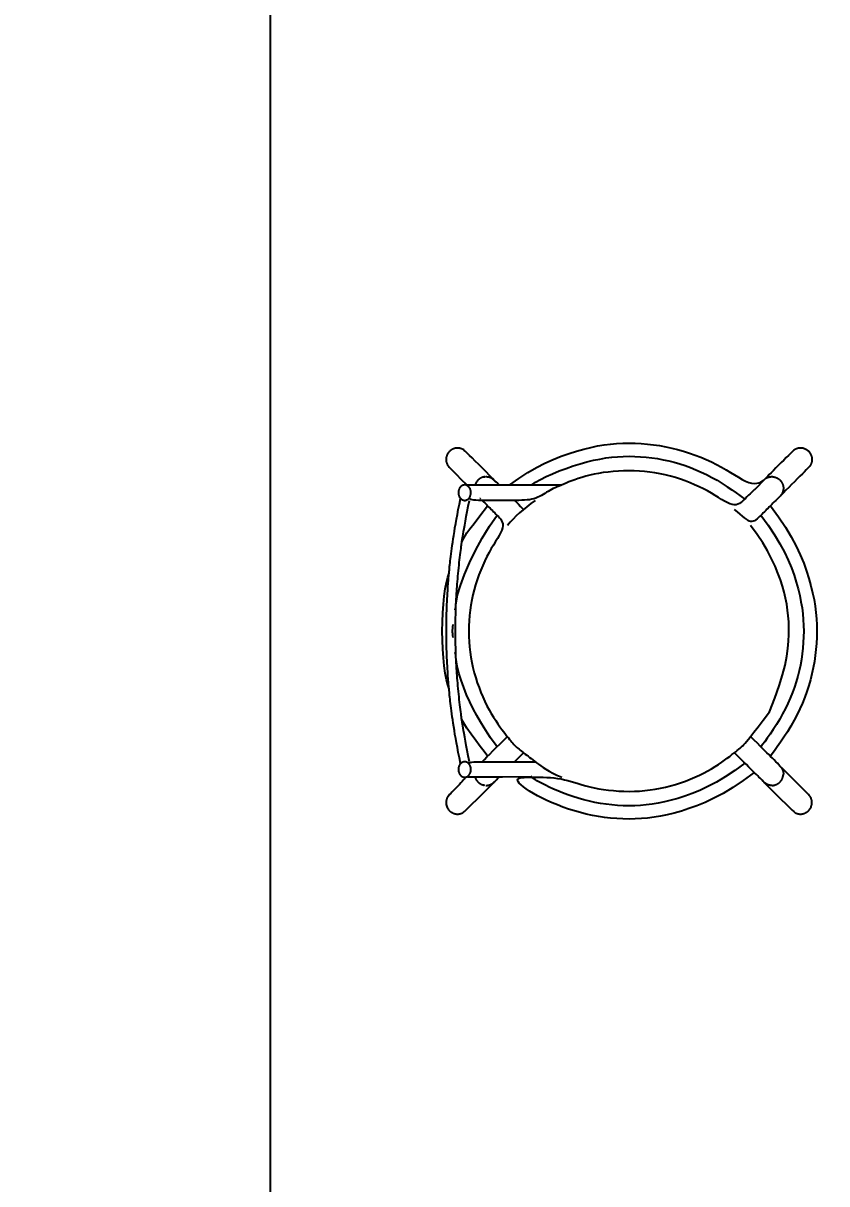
# Model space of a CAD drawing. Header units: metres. Extents: x 244.4 to 340.3, y -4.1 to 64.3.
# Drawn here: x 311.153 to 312.112, y 47.783 to 49.167 of the extents above; entities that cross this region are included whole.
import ezdxf

# ---------------------------------------------------------------- set-up
doc = ezdxf.new("R2010")
doc.units = ezdxf.units.M
doc.layers.get('Defpoints').update_dxf_attribs({"lineweight": 0})
doc.layers.add('Edges', color=7, linetype='Continuous')
doc.styles.add('TEXTS', font='swissl.ttf')
doc.dimstyles.new('Copy of DIMTEXT', dxfattribs={"dimscale": 0.3, "dimtxt": 0.22, "dimasz": 0.18, "dimexe": 0.05, "dimexo": 0.05, "dimgap": 0.05, "dimtad": 0, "dimzin": 1, "dimdsep": 46, "dimtxsty": 'TEXTS', "dimblk": 'ARCHTICK', "dimcen": 0.1, "dimclrd": 256, "dimclre": 6, "dimclrt": 7, "dimadec": 0, "dimazin": 0, "dimtfac": 0.15, "dimtix": 1, "dimtofl": 0, "dimtmove": 1, "dimatfit": 3, "dimldrblk": 'OPEN', "dimfxl": 0, "dimtolj": 1, "dimtzin": 0, "dimarcsym": 0})

# ---------------------------------------------------------------- blocks, each defined once
blk = doc.blocks.new('turjd+')
at = {"layer": 'Edges'}
for p, q in [((542.754, 129.585), (542.768, 128.399)), ((542.768, 128.399), (542.769, 128.305)), ((542.769, 128.305), (542.769, 128.204)), ((542.769, 128.204), (542.769, 128.098)), ((542.769, 128.098), (542.769, 127.989)), ((542.769, 127.989), (542.769, 127.879)), ((542.769, 127.879), (542.769, 127.769)), ((542.769, 127.769), (542.769, 127.662)), ((542.769, 127.662), (542.769, 127.559)), ((542.769, 127.559), (542.769, 127.463)), ((542.769, 127.463), (542.769, 127.375)), ((542.769, 127.375), (542.769, 127.296)), ((542.134, 126.858), (542.133, 126.847)), ((542.133, 126.847), (542.133, 126.835)), ((542.133, 126.835), (542.134, 126.823)), ((542.135, 126.869), (542.134, 126.858)), ((542.136, 126.878), (542.135, 126.869)), ((542.138, 126.888), (542.136, 126.878)), ((542.14, 126.897), (542.138, 126.888)), ((542.143, 126.905), (542.14, 126.897)), ((542.146, 126.914), (542.143, 126.905)), ((542.149, 126.922), (542.146, 126.914)), ((542.153, 126.93), (542.149, 126.922)), ((542.156, 126.938), (542.153, 126.93)), ((542.161, 126.946), (542.156, 126.938)), ((542.165, 126.953), (542.161, 126.946)), ((542.17, 126.961), (542.165, 126.953)), ((542.175, 126.968), (542.17, 126.961)), ((542.18, 126.976), (542.175, 126.968)), ((542.186, 126.983), (542.18, 126.976)), ((542.192, 126.99), (542.186, 126.983)), ((542.198, 126.997), (542.192, 126.99)), ((542.204, 127.003), (542.198, 126.997)), ((542.211, 127.01), (542.204, 127.003)), ((542.218, 127.016), (542.211, 127.01)), ((542.225, 127.022), (542.218, 127.016)), ((542.233, 127.028), (542.225, 127.022)), ((542.241, 127.034), (542.233, 127.028)), ((542.248, 127.039), (542.241, 127.034)), ((542.257, 127.044), (542.248, 127.039)), ((542.265, 127.05), (542.257, 127.044)), ((542.273, 127.054), (542.265, 127.05)), ((542.282, 127.059), (542.273, 127.054)), ((542.291, 127.063), (542.282, 127.059)), ((542.3, 127.067), (542.291, 127.063)), ((542.309, 127.071), (542.3, 127.067)), ((542.319, 127.075), (542.309, 127.071)), ((542.328, 127.078), (542.319, 127.075)), ((542.338, 127.081), (542.328, 127.078)), ((542.348, 127.084), (542.338, 127.081)), ((542.358, 127.087), (542.348, 127.084)), ((542.368, 127.089), (542.358, 127.087)), ((542.378, 127.091), (542.368, 127.089)), ((542.388, 127.093), (542.378, 127.091)), ((542.398, 127.094), (542.388, 127.093)), ((542.408, 127.096), (542.398, 127.094)), ((542.419, 127.097), (542.408, 127.096)), ((542.429, 127.097), (542.419, 127.097)), ((542.44, 127.098), (542.429, 127.097)), ((542.45, 127.098), (542.44, 127.098)), ((542.46, 127.098), (542.45, 127.098)), ((542.471, 127.097), (542.46, 127.098)), ((542.481, 127.097), (542.471, 127.097)), ((542.491, 127.096), (542.481, 127.097)), ((542.502, 127.094), (542.491, 127.096)), ((542.512, 127.093), (542.502, 127.094)), ((542.522, 127.091), (542.512, 127.093)), ((542.532, 127.089), (542.522, 127.091)), ((542.542, 127.087), (542.532, 127.089)), ((542.552, 127.084), (542.542, 127.087)), ((542.562, 127.081), (542.552, 127.084)), ((542.571, 127.078), (542.562, 127.081)), ((542.581, 127.075), (542.571, 127.078)), ((542.59, 127.071), (542.581, 127.075)), ((542.599, 127.067), (542.59, 127.071)), ((542.609, 127.063), (542.599, 127.067)), ((542.617, 127.058), (542.609, 127.063)), ((542.626, 127.054), (542.617, 127.058)), ((542.635, 127.049), (542.626, 127.054)), ((542.643, 127.044), (542.635, 127.049)), ((542.651, 127.039), (542.643, 127.044)), ((542.659, 127.033), (542.651, 127.039)), ((542.667, 127.027), (542.659, 127.033)), ((542.674, 127.022), (542.667, 127.027)), ((542.681, 127.015), (542.674, 127.022)), ((542.688, 127.009), (542.681, 127.015)), ((542.695, 127.003), (542.688, 127.009)), ((542.701, 126.996), (542.695, 127.003)), ((542.708, 126.99), (542.701, 126.996)), ((542.713, 126.983), (542.708, 126.99)), ((542.719, 126.977), (542.713, 126.983)), ((542.723, 126.971), (542.719, 126.977)), ((542.728, 126.966), (542.723, 126.971)), ((542.732, 126.961), (542.728, 126.966)), ((542.735, 126.957), (542.732, 126.961)), ((542.737, 126.954), (542.735, 126.957)), ((542.739, 126.951), (542.737, 126.954)), ((542.74, 126.949), (542.739, 126.951)), ((542.742, 126.948), (542.74, 126.949)), ((542.743, 126.946), (542.742, 126.948)), ((542.744, 126.945), (542.743, 126.946)), ((542.745, 126.944), (542.744, 126.945)), ((542.746, 126.942), (542.745, 126.944)), ((542.748, 126.941), (542.746, 126.942)), ((542.75, 126.939), (542.748, 126.941)), ((542.753, 126.939), (542.75, 126.939)), ((542.755, 126.941), (542.753, 126.939)), ((542.758, 126.945), (542.755, 126.941)), ((542.76, 126.954), (542.758, 126.945)), ((542.762, 126.966), (542.76, 126.954)), ((542.764, 126.983), (542.762, 126.966)), ((542.766, 127.006), (542.764, 126.983)), ((542.767, 127.036), (542.766, 127.006)), ((542.768, 127.072), (542.767, 127.036)), ((542.769, 127.167), (542.768, 127.115)), ((542.768, 127.115), (542.768, 127.072)), ((542.769, 127.296), (542.769, 127.227)), ((542.769, 127.227), (542.769, 127.167)), ((542.134, 126.823), (542.135, 126.808)), ((542.135, 126.808), (542.138, 126.792)), ((542.138, 126.792), (542.143, 126.774)), ((542.143, 126.774), (542.149, 126.753)), ((542.149, 126.753), (542.157, 126.73))]:
    blk.add_line(p, q, dxfattribs=at)
for points in [[(531.575, 139.451), (532.028, 139.784), (532.455, 140.069), (532.858, 140.311), (533.239, 140.514), (533.599, 140.683), (533.941, 140.824), (534.266, 140.941), (534.577, 141.039), (534.875, 141.122), (535.162, 141.192), (535.44, 141.249), (535.709, 141.294), (535.973, 141.328), (536.231, 141.351), (536.487, 141.364), (536.741, 141.369), (536.994, 141.364), (537.248, 141.352), (537.5, 141.331), (537.752, 141.302), (538.003, 141.265), (538.253, 141.22), (538.501, 141.166), (538.747, 141.105), (538.991, 141.035), (539.233, 140.957), (539.473, 140.87), (539.712, 140.775), (539.95, 140.67), (540.186, 140.556), (540.422, 140.432), (540.657, 140.299), (540.891, 140.156), (541.117, 140.01), (541.328, 139.868), (541.518, 139.735), (541.68, 139.62), (541.805, 139.528), (541.887, 139.466), (541.919, 139.442)], [(529.329, 141.029), (529.303, 140.994), (529.282, 140.963), (529.264, 140.935), (529.249, 140.909), (529.238, 140.886), (529.229, 140.865), (529.221, 140.845), (529.215, 140.826), (529.21, 140.809), (529.205, 140.792), (529.202, 140.775), (529.199, 140.759), (529.197, 140.743), (529.195, 140.728), (529.194, 140.713), (529.194, 140.698), (529.194, 140.683), (529.194, 140.667), (529.195, 140.652), (529.197, 140.638), (529.199, 140.623), (529.201, 140.608), (529.204, 140.593), (529.208, 140.579), (529.211, 140.564), (529.216, 140.55), (529.221, 140.536), (529.226, 140.522), (529.232, 140.508), (529.238, 140.495), (529.245, 140.481), (529.252, 140.468), (529.26, 140.455), (529.27, 140.44), (529.285, 140.421), (529.307, 140.396), (529.338, 140.362), (529.38, 140.318), (529.434, 140.261), (529.504, 140.19), (529.59, 140.102), (529.689, 140.003), (529.796, 139.895), (529.906, 139.785), (530.015, 139.676), (530.119, 139.573), (530.212, 139.481), (530.29, 139.404), (530.35, 139.346), (530.393, 139.304), (530.421, 139.278), (530.438, 139.263), (530.446, 139.258), (530.447, 139.259), (530.444, 139.264), (530.439, 139.27), (530.435, 139.276), (530.431, 139.282), (530.426, 139.289), (530.421, 139.299), (530.415, 139.314), (530.406, 139.335), (530.394, 139.363), (530.379, 139.4)], [(529.329, 141.029), (529.364, 141.055), (529.395, 141.076), (529.424, 141.094), (529.449, 141.109), (529.472, 141.12), (529.493, 141.13), (529.513, 141.137), (529.532, 141.143), (529.55, 141.148), (529.567, 141.153), (529.583, 141.156), (529.599, 141.159), (529.615, 141.162), (529.63, 141.163), (529.646, 141.164), (529.661, 141.165), (529.676, 141.165), (529.691, 141.164), (529.706, 141.163), (529.721, 141.162), (529.736, 141.16), (529.75, 141.157), (529.765, 141.154), (529.78, 141.151), (529.794, 141.147), (529.808, 141.142), (529.822, 141.137), (529.836, 141.132), (529.85, 141.126), (529.864, 141.12), (529.877, 141.113), (529.89, 141.106), (529.903, 141.098), (529.918, 141.088), (529.937, 141.073), (529.963, 141.051), (529.996, 141.02), (530.04, 140.979), (530.097, 140.924), (530.169, 140.854), (530.256, 140.768), (530.357, 140.668), (530.467, 140.558), (530.584, 140.442), (530.703, 140.324), (530.82, 140.206), (530.933, 140.093), (531.038, 139.988), (531.131, 139.895), (531.214, 139.812), (531.288, 139.738), (531.354, 139.672), (531.414, 139.612), (531.469, 139.557), (531.521, 139.505), (531.572, 139.455), (531.622, 139.405), (531.671, 139.355), (531.721, 139.306), (531.77, 139.256), (531.82, 139.206), (531.87, 139.156), (531.92, 139.106), (531.971, 139.055), (532.022, 139.004), (532.071, 138.952), (532.117, 138.9), (532.158, 138.847), (532.191, 138.794), (532.214, 138.741), (532.226, 138.687), (532.224, 138.633), (532.207, 138.578), (532.175, 138.521), (532.13, 138.458), (532.071, 138.386), (532, 138.304), (531.918, 138.209), (531.825, 138.098), (531.722, 137.968)], [(531.965, 139.061), (532.378, 139.364), (532.768, 139.624), (533.138, 139.844), (533.489, 140.031), (533.822, 140.187), (534.138, 140.317), (534.44, 140.426), (534.729, 140.517), (535.006, 140.594), (535.273, 140.659), (535.531, 140.712), (535.782, 140.754), (536.027, 140.785), (536.267, 140.807), (536.505, 140.819), (536.741, 140.823), (536.976, 140.819), (537.212, 140.808), (537.447, 140.788), (537.681, 140.761), (537.914, 140.727), (538.146, 140.685), (538.377, 140.635), (538.606, 140.578), (538.832, 140.513), (539.057, 140.44), (539.28, 140.36), (539.502, 140.271), (539.722, 140.175), (539.941, 140.07), (540.158, 139.956), (540.375, 139.834), (540.589, 139.703), (540.796, 139.57), (540.99, 139.44), (541.163, 139.319), (541.31, 139.214), (541.424, 139.13), (541.499, 139.074), (541.529, 139.051)], [(542.98, 139.189), (543.372, 139.581), (543.669, 139.88), (543.886, 140.099), (544.035, 140.252), (544.13, 140.351), (544.184, 140.41), (544.211, 140.442), (544.223, 140.46), (544.232, 140.476), (544.241, 140.491), (544.248, 140.506), (544.255, 140.521), (544.26, 140.535), (544.265, 140.55), (544.27, 140.564), (544.274, 140.579), (544.277, 140.593), (544.28, 140.608), (544.283, 140.623), (544.285, 140.638), (544.286, 140.652), (544.287, 140.667), (544.288, 140.683), (544.288, 140.698), (544.287, 140.713), (544.286, 140.728), (544.285, 140.743), (544.283, 140.758), (544.281, 140.773), (544.278, 140.788), (544.274, 140.802), (544.27, 140.817), (544.266, 140.832), (544.261, 140.846), (544.256, 140.86), (544.25, 140.874), (544.244, 140.888), (544.237, 140.902), (544.23, 140.915), (544.223, 140.929), (544.215, 140.942), (544.207, 140.955), (544.198, 140.967), (544.189, 140.979), (544.179, 140.991), (544.169, 141.003), (544.159, 141.014), (544.148, 141.025), (544.137, 141.036), (544.126, 141.046), (544.114, 141.056), (544.102, 141.066), (544.09, 141.075), (544.078, 141.083), (544.065, 141.092), (544.052, 141.1), (544.039, 141.107), (544.025, 141.114), (544.011, 141.121), (543.998, 141.127), (543.983, 141.133), (543.969, 141.138), (543.955, 141.143), (543.94, 141.147), (543.926, 141.151), (543.911, 141.155), (543.896, 141.157), (543.881, 141.16), (543.866, 141.162), (543.851, 141.163), (543.836, 141.164), (543.821, 141.165), (543.806, 141.165), (543.791, 141.164), (543.776, 141.163), (543.761, 141.162), (543.746, 141.16), (543.731, 141.157), (543.716, 141.154), (543.702, 141.151), (543.687, 141.147), (543.673, 141.142), (543.659, 141.137), (543.645, 141.132), (543.631, 141.126), (543.618, 141.12), (543.604, 141.113), (543.591, 141.106), (543.578, 141.098), (543.563, 141.088), (543.544, 141.073), (543.519, 141.051), (543.485, 141.02), (543.441, 140.978), (543.384, 140.924), (543.312, 140.853), (543.225, 140.767), (543.125, 140.668), (543.017, 140.561), (542.907, 140.451), (542.797, 140.341), (542.694, 140.238), (542.602, 140.144), (542.525, 140.066), (542.467, 140.006), (542.426, 139.964), (542.4, 139.935), (542.387, 139.919), (542.384, 139.913), (542.388, 139.913), (542.398, 139.918), (542.411, 139.925), (542.424, 139.933), (542.437, 139.939), (542.449, 139.945), (542.462, 139.951), (542.473, 139.956), (542.484, 139.96), (542.493, 139.964), (542.501, 139.967), (542.507, 139.97), (542.512, 139.972), (542.517, 139.973), (542.521, 139.975), (542.526, 139.976), (542.532, 139.977), (542.54, 139.978), (542.55, 139.979), (542.562, 139.98), (542.577, 139.982), (542.592, 139.984), (542.606, 139.985), (542.619, 139.987), (542.63, 139.988), (542.638, 139.99), (542.641, 139.99)], [(530.428, 139.285), (530.413, 139.325), (530.401, 139.36), (530.391, 139.39), (530.384, 139.417), (530.38, 139.439), (530.376, 139.458), (530.374, 139.474), (530.372, 139.487), (530.371, 139.497), (530.37, 139.505), (530.37, 139.511), (530.369, 139.516), (530.369, 139.521), (530.37, 139.525), (530.37, 139.531), (530.371, 139.538), (530.373, 139.546), (530.374, 139.556), (530.376, 139.567), (530.378, 139.58), (530.381, 139.593), (530.384, 139.607), (530.388, 139.622), (530.392, 139.636), (530.396, 139.651), (530.401, 139.665), (530.406, 139.679), (530.412, 139.693), (530.418, 139.707), (530.425, 139.721), (530.432, 139.734), (530.44, 139.748), (530.448, 139.761), (530.456, 139.773), (530.465, 139.786), (530.474, 139.798), (530.483, 139.81), (530.493, 139.822), (530.504, 139.833), (530.514, 139.844), (530.525, 139.855), (530.536, 139.865), (530.548, 139.875), (530.56, 139.884), (530.572, 139.894), (530.585, 139.902), (530.598, 139.911), (530.611, 139.919), (530.624, 139.926), (530.637, 139.933), (530.651, 139.94), (530.665, 139.946), (530.679, 139.952), (530.693, 139.957), (530.708, 139.962), (530.722, 139.966), (530.737, 139.97), (530.751, 139.974), (530.765, 139.977), (530.778, 139.98), (530.791, 139.982), (530.802, 139.984), (530.812, 139.986), (530.821, 139.987), (530.827, 139.988), (530.833, 139.988), (530.838, 139.989), (530.842, 139.989), (530.847, 139.988), (530.854, 139.988), (530.861, 139.987), (530.871, 139.986), (530.884, 139.984), (530.9, 139.982), (530.919, 139.979), (530.942, 139.974), (530.968, 139.967), (530.999, 139.958), (531.034, 139.946), (531.073, 139.93)], [(530.958, 139.979), (530.995, 139.964), (531.025, 139.951), (531.049, 139.94), (531.069, 139.929), (531.089, 139.917), (531.11, 139.902), (531.135, 139.884), (531.166, 139.86)], [(540.079, 139.411), (539.508, 139.636), (539, 139.815), (538.547, 139.952), (538.144, 140.054), (537.783, 140.125), (537.456, 140.171), (537.157, 140.197), (536.879, 140.209), (536.615, 140.212), (536.361, 140.205), (536.115, 140.188), (535.873, 140.162), (535.633, 140.124), (535.391, 140.076), (535.144, 140.017), (534.889, 139.946), (534.625, 139.862), (534.348, 139.763), (534.059, 139.644), (533.756, 139.502), (533.439, 139.334), (533.106, 139.136), (532.757, 138.904), (532.391, 138.636)], [(542.384, 139.913), (542.351, 139.885), (542.308, 139.846), (542.255, 139.796), (542.195, 139.738), (542.129, 139.673), (542.058, 139.603), (541.985, 139.53), (541.91, 139.455), (541.835, 139.38), (541.758, 139.303), (541.676, 139.221), (541.586, 139.131), (541.485, 139.03), (541.371, 138.915), (541.24, 138.785), (541.091, 138.636)], [(543.113, 139.518), (543.113, 139.521), (543.112, 139.528), (543.11, 139.539), (543.107, 139.554), (543.104, 139.571), (543.1, 139.589), (543.096, 139.608), (543.091, 139.626), (543.086, 139.644), (543.081, 139.661), (543.075, 139.677), (543.069, 139.692), (543.063, 139.707), (543.056, 139.721), (543.049, 139.734), (543.042, 139.748), (543.034, 139.761), (543.025, 139.773), (543.017, 139.786), (543.008, 139.798), (542.998, 139.81), (542.988, 139.822), (542.978, 139.833), (542.967, 139.844), (542.956, 139.855), (542.945, 139.865), (542.933, 139.875), (542.921, 139.884), (542.909, 139.894), (542.897, 139.902), (542.884, 139.911), (542.871, 139.919), (542.858, 139.926), (542.844, 139.933), (542.83, 139.94), (542.815, 139.946), (542.8, 139.952), (542.784, 139.958), (542.767, 139.963), (542.749, 139.968), (542.731, 139.973), (542.712, 139.977), (542.694, 139.981), (542.677, 139.984), (542.662, 139.987), (542.651, 139.989), (542.644, 139.99), (542.641, 139.99)], [(542.575, 138.783), (542.907, 138.33), (543.192, 137.903), (543.434, 137.5), (543.637, 137.119), (543.806, 136.759), (543.947, 136.417), (544.064, 136.092), (544.162, 135.781), (544.246, 135.483), (544.315, 135.196), (544.372, 134.919), (544.417, 134.649), (544.451, 134.386), (544.474, 134.127), (544.488, 133.871), (544.492, 133.618), (544.488, 133.364), (544.475, 133.111), (544.454, 132.858), (544.425, 132.606), (544.388, 132.355), (544.343, 132.105), (544.289, 131.857), (544.228, 131.611), (544.158, 131.368), (544.082, 131.128), (543.999, 130.893), (543.912, 130.664), (543.821, 130.444), (543.726, 130.234), (543.631, 130.034), (543.534, 129.847), (543.438, 129.674), (543.344, 129.517), (543.252, 129.378), (543.166, 129.259), (543.086, 129.162), (543.013, 129.088), (542.949, 129.04), (542.896, 129.02), (542.854, 129.028), (542.822, 129.063), (542.8, 129.122), (542.785, 129.201), (542.775, 129.297), (542.771, 129.408), (542.769, 129.53), (542.769, 129.661), (542.769, 129.797), (542.77, 129.938), (542.773, 130.082), (542.778, 130.228), (542.786, 130.375), (542.799, 130.523), (542.817, 130.669), (542.841, 130.813), (542.871, 130.955), (542.907, 131.096), (542.947, 131.237), (542.99, 131.38), (543.034, 131.526), (543.08, 131.679), (543.124, 131.838), (543.167, 132.007), (543.206, 132.186), (543.242, 132.374), (543.274, 132.57), (543.301, 132.772), (543.322, 132.981), (543.338, 133.193), (543.348, 133.407), (543.351, 133.624), (543.348, 133.84), (543.337, 134.056), (543.319, 134.272), (543.294, 134.486), (543.262, 134.7), (543.223, 134.913), (543.177, 135.125), (543.125, 135.334), (543.065, 135.542), (542.999, 135.747), (542.928, 135.948), (542.852, 136.145), (542.772, 136.336), (542.688, 136.52), (542.601, 136.696), (542.512, 136.864), (542.421, 137.023), (542.33, 137.172), (542.24, 137.311), (542.151, 137.441), (542.066, 137.561), (541.984, 137.672), (541.908, 137.773), (541.838, 137.864), (541.775, 137.946), (541.718, 138.02), (541.665, 138.086), (541.616, 138.147), (541.568, 138.203), (541.521, 138.256), (541.472, 138.307), (541.42, 138.358), (541.363, 138.41), (541.293, 138.471), (541.2, 138.546), (541.076, 138.645), (540.911, 138.773), (540.695, 138.939), (540.421, 139.149), (540.079, 139.411)], [(543.113, 139.518), (543.113, 139.515), (543.112, 139.507), (543.11, 139.496), (543.108, 139.483), (543.107, 139.468), (543.105, 139.453), (543.103, 139.439), (543.102, 139.427), (543.101, 139.417), (543.1, 139.409), (543.099, 139.403), (543.098, 139.398), (543.097, 139.394), (543.095, 139.389), (543.093, 139.384), (543.091, 139.378), (543.087, 139.37), (543.083, 139.36), (543.079, 139.35), (543.074, 139.338), (543.068, 139.326), (543.062, 139.313), (543.055, 139.3), (543.048, 139.287), (543.041, 139.274), (543.032, 139.261), (543.022, 139.247), (543.009, 139.231), (542.994, 139.212), (542.975, 139.191), (542.952, 139.166), (542.925, 139.137), (542.892, 139.104), (542.855, 139.065), (542.813, 139.023), (542.767, 138.976), (542.716, 138.925), (542.663, 138.871), (542.605, 138.814), (542.545, 138.753), (542.481, 138.69), (542.412, 138.621), (542.336, 138.544), (542.249, 138.458), (542.151, 138.36), (542.038, 138.247), (541.908, 138.117), (541.759, 137.967)], [(530.713, 128.705), (530.444, 129.075), (530.207, 129.439), (530, 129.797), (529.82, 130.147), (529.665, 130.489), (529.531, 130.822), (529.417, 131.144), (529.319, 131.454), (529.236, 131.752), (529.166, 132.039), (529.109, 132.316), (529.064, 132.586), (529.03, 132.849), (529.007, 133.108), (528.994, 133.364), (528.99, 133.618), (528.994, 133.871), (529.006, 134.124), (529.027, 134.377), (529.056, 134.629), (529.093, 134.88), (529.139, 135.13), (529.192, 135.378), (529.254, 135.624), (529.323, 135.867), (529.4, 136.108), (529.484, 136.345), (529.574, 136.576), (529.669, 136.801), (529.769, 137.019), (529.872, 137.229), (529.98, 137.43), (530.089, 137.621), (530.198, 137.802), (530.303, 137.973), (530.4, 138.134), (530.486, 138.285), (530.558, 138.425), (530.613, 138.556), (530.646, 138.677), (530.656, 138.788), (530.648, 138.888), (530.625, 138.975), (530.595, 139.049), (530.561, 139.109), (530.531, 139.154), (530.508, 139.182), (530.498, 139.192)], [(530.451, 139.254), (530.919, 138.79)], [(530.713, 129.603), (530.603, 129.765), (530.488, 129.966), (530.371, 130.201), (530.254, 130.461), (530.14, 130.739), (530.032, 131.027), (529.931, 131.319), (529.841, 131.606), (529.764, 131.883), (529.699, 132.15), (529.646, 132.408), (529.604, 132.659), (529.573, 132.904), (529.552, 133.144), (529.539, 133.381), (529.535, 133.618), (529.539, 133.853), (529.551, 134.089), (529.57, 134.324), (529.597, 134.558), (529.631, 134.791), (529.674, 135.023), (529.723, 135.254), (529.781, 135.482), (529.845, 135.709), (529.918, 135.934), (529.998, 136.157), (530.087, 136.379), (530.183, 136.599), (530.288, 136.818), (530.402, 137.035), (530.525, 137.252), (530.655, 137.466), (530.788, 137.673), (530.918, 137.866), (531.039, 138.04), (531.144, 138.187), (531.228, 138.301), (531.284, 138.376), (531.307, 138.406)], [(530.917, 138.796), (530.922, 138.783), (530.944, 138.756), (530.98, 138.716), (531.027, 138.666), (531.082, 138.61), (531.143, 138.548), (531.206, 138.484), (531.27, 138.42), (531.332, 138.358), (531.389, 138.297), (531.439, 138.235), (531.481, 138.172), (531.512, 138.105), (531.531, 138.033), (531.535, 137.956), (531.522, 137.87), (531.491, 137.776), (531.444, 137.672), (531.383, 137.559), (531.312, 137.437), (531.231, 137.306), (531.145, 137.165), (531.055, 137.015), (530.965, 136.855), (530.876, 136.687), (530.789, 136.51), (530.705, 136.325), (530.625, 136.134), (530.549, 135.937), (530.478, 135.736), (530.413, 135.531), (530.354, 135.323), (530.301, 135.113), (530.256, 134.901), (530.217, 134.688), (530.186, 134.474), (530.161, 134.259), (530.144, 134.044), (530.133, 133.828), (530.13, 133.611), (530.134, 133.395), (530.144, 133.181), (530.16, 132.969), (530.182, 132.761), (530.209, 132.558), (530.241, 132.363), (530.277, 132.175), (530.317, 131.997), (530.359, 131.83), (530.404, 131.673), (530.451, 131.526), (530.498, 131.388), (530.546, 131.26), (530.593, 131.14), (530.638, 131.028), (530.681, 130.923), (530.722, 130.826), (530.76, 130.735), (530.796, 130.649), (530.832, 130.569), (530.868, 130.492), (530.903, 130.419), (530.94, 130.348), (530.979, 130.279), (531.02, 130.211), (531.063, 130.143), (531.105, 130.074), (531.147, 130.004), (531.187, 129.932), (531.224, 129.857), (531.257, 129.778), (531.285, 129.694), (531.307, 129.606), (531.323, 129.512), (531.335, 129.412), (531.343, 129.306), (531.348, 129.194), (531.35, 129.075), (531.351, 128.949), (531.351, 128.816), (531.351, 128.676), (531.351, 128.53), (531.351, 128.381), (531.351, 128.23), (531.351, 128.08), (531.351, 127.932), (531.351, 127.789), (531.351, 127.653), (531.351, 127.525), (531.35, 127.408), (531.348, 127.304), (531.343, 127.215), (531.334, 127.143), (531.322, 127.091), (531.305, 127.061), (531.282, 127.054)], [(542.184, 138.393), (542.487, 137.98), (542.747, 137.59), (542.968, 137.22), (543.154, 136.869), (543.31, 136.536), (543.44, 136.22), (543.549, 135.918), (543.64, 135.629), (543.717, 135.352), (543.782, 135.085), (543.835, 134.827), (543.877, 134.576), (543.908, 134.332), (543.93, 134.091), (543.942, 133.854), (543.946, 133.618), (543.942, 133.382), (543.931, 133.146), (543.911, 132.911), (543.884, 132.677), (543.85, 132.444), (543.808, 132.212), (543.758, 131.981), (543.701, 131.753), (543.636, 131.526), (543.566, 131.304), (543.491, 131.088), (543.413, 130.88), (543.334, 130.683), (543.255, 130.498), (543.177, 130.327), (543.103, 130.174), (543.033, 130.039), (542.969, 129.922), (542.911, 129.822), (542.86, 129.74), (542.817, 129.674), (542.783, 129.624), (542.757, 129.589), (542.742, 129.569)], [(531.219, 127.051), (531.193, 127.062), (531.17, 127.071), (531.149, 127.079), (531.13, 127.084), (531.113, 127.088), (531.098, 127.091), (531.084, 127.094), (531.07, 127.095), (531.058, 127.096), (531.046, 127.097), (531.034, 127.098), (531.023, 127.098), (531.012, 127.097), (531.002, 127.097), (530.991, 127.096), (530.981, 127.094), (530.971, 127.093), (530.961, 127.091), (530.95, 127.089), (530.94, 127.087), (530.931, 127.084), (530.921, 127.081), (530.911, 127.078), (530.902, 127.075), (530.892, 127.071), (530.883, 127.067), (530.874, 127.063), (530.865, 127.059), (530.856, 127.054), (530.848, 127.05), (530.839, 127.044), (530.831, 127.039), (530.823, 127.034), (530.815, 127.028), (530.808, 127.022), (530.801, 127.016), (530.794, 127.01), (530.787, 127.003), (530.781, 126.997), (530.774, 126.99), (530.768, 126.983), (530.763, 126.976), (530.757, 126.968), (530.752, 126.961), (530.748, 126.953), (530.743, 126.946), (530.739, 126.938), (530.735, 126.93), (530.732, 126.922), (530.728, 126.914), (530.726, 126.907), (530.723, 126.9), (530.721, 126.894), (530.719, 126.89), (530.717, 126.886), (530.716, 126.885), (530.715, 126.885), (530.714, 126.888), (530.713, 126.893), (530.713, 126.901), (530.713, 126.913), (530.713, 126.928), (530.713, 126.946), (530.713, 126.969), (530.713, 126.997), (530.713, 127.03), (530.713, 127.069), (530.713, 127.114), (530.713, 127.166), (530.713, 127.227), (530.713, 127.296), (530.713, 127.375), (530.713, 127.463), (530.713, 127.559), (530.713, 127.66), (530.713, 127.765), (530.713, 127.87), (530.713, 127.974), (530.713, 128.073), (530.713, 128.167), (530.713, 128.253), (530.713, 128.334), (530.713, 128.411), (530.713, 128.489), (530.713, 128.569), (530.713, 128.655), (530.713, 128.749), (530.713, 128.855), (530.713, 128.975), (530.713, 129.118), (530.713, 129.289), (530.713, 129.497), (530.713, 129.749), (530.713, 130.053), (530.713, 130.417), (530.713, 130.847)], [(531.349, 127.558), (531.355, 127.563), (531.37, 127.578), (531.393, 127.601), (531.422, 127.631), (531.457, 127.666), (531.497, 127.705), (531.539, 127.748), (531.584, 127.793), (531.63, 127.839), (531.676, 127.885), (531.724, 127.932), (531.772, 127.981), (531.821, 128.029), (531.87, 128.079), (531.92, 128.129), (531.971, 128.18), (532.022, 128.23), (532.075, 128.279), (532.131, 128.324), (532.191, 128.362), (532.255, 128.391), (532.325, 128.408), (532.403, 128.412), (532.488, 128.399), (532.583, 128.368), (532.686, 128.321), (532.799, 128.26), (532.921, 128.189), (533.053, 128.108), (533.193, 128.022), (533.343, 127.932), (533.503, 127.842), (533.671, 127.753), (533.849, 127.666), (534.033, 127.582), (534.224, 127.502), (534.421, 127.426), (534.622, 127.355), (534.828, 127.29), (535.036, 127.23), (535.245, 127.178), (535.457, 127.133), (535.67, 127.094), (535.884, 127.063), (536.099, 127.038), (536.314, 127.021), (536.53, 127.01), (536.747, 127.007), (536.963, 127.01), (537.179, 127.021), (537.395, 127.039), (537.61, 127.064), (537.824, 127.096), (538.036, 127.135), (538.248, 127.181), (538.458, 127.234), (538.665, 127.293), (538.87, 127.359), (539.072, 127.43), (539.268, 127.506), (539.459, 127.587), (539.643, 127.671), (539.82, 127.757), (539.988, 127.846), (540.146, 127.937), (540.295, 128.028), (540.435, 128.118), (540.564, 128.207), (540.685, 128.292), (540.795, 128.374), (540.896, 128.45), (540.988, 128.52), (541.069, 128.583), (541.143, 128.64), (541.208, 128.691), (541.267, 128.738), (541.32, 128.782), (541.369, 128.824), (541.414, 128.866), (541.457, 128.907), (541.498, 128.949), (541.538, 128.993), (541.577, 129.038), (541.616, 129.084), (541.655, 129.132), (541.693, 129.182), (541.733, 129.233), (541.773, 129.285), (541.815, 129.34), (541.859, 129.397), (541.904, 129.456), (541.951, 129.518), (542.001, 129.583), (542.054, 129.652), (542.11, 129.725), (542.169, 129.802), (542.232, 129.885), (542.299, 129.976), (542.369, 130.077), (542.442, 130.192), (542.519, 130.323), (542.599, 130.474), (542.682, 130.647), (542.769, 130.846)], [(531.351, 129.75), (531.487, 129.574), (531.618, 129.407), (531.745, 129.249), (531.87, 129.101), (531.995, 128.962), (532.123, 128.832), (532.254, 128.711), (532.39, 128.599)], [(542.208, 127.006), (542.182, 127.029), (542.163, 127.073), (542.149, 127.138), (542.14, 127.223), (542.134, 127.329), (542.131, 127.454), (542.13, 127.599), (542.13, 127.764), (542.13, 127.948), (542.13, 128.15), (542.13, 128.371), (542.13, 128.611), (542.13, 128.869), (542.13, 129.145), (542.13, 129.439), (542.13, 129.751)], [(531.349, 128.894), (531.35, 128.895), (531.356, 128.901), (531.37, 128.915), (531.398, 128.942), (531.442, 128.987), (531.508, 129.053), (531.6, 129.145), (531.723, 129.268)], [(542.13, 128.896), (541.759, 129.267)], [(542.13, 127.56), (542.039, 127.651), (541.933, 127.757), (541.815, 127.875), (541.686, 128.004), (541.548, 128.142), (541.401, 128.289), (541.248, 128.442), (541.091, 128.599)], [(530.597, 128.119), (530.539, 128.069), (530.444, 127.98), (530.321, 127.861), (530.179, 127.721), (530.027, 127.57), (529.875, 127.418), (529.73, 127.273), (529.603, 127.144), (529.501, 127.04), (529.421, 126.959), (529.362, 126.897), (529.32, 126.852), (529.291, 126.819), (529.272, 126.797), (529.26, 126.78), (529.252, 126.767), (529.245, 126.754), (529.238, 126.74), (529.232, 126.727), (529.226, 126.713), (529.221, 126.699), (529.216, 126.685), (529.211, 126.671), (529.208, 126.656), (529.204, 126.642), (529.201, 126.627), (529.199, 126.612), (529.197, 126.598), (529.195, 126.583), (529.194, 126.568), (529.194, 126.553), (529.194, 126.537), (529.194, 126.522), (529.195, 126.507), (529.196, 126.492), (529.198, 126.477), (529.201, 126.462), (529.204, 126.447), (529.207, 126.433), (529.211, 126.418), (529.215, 126.403), (529.22, 126.389), (529.225, 126.375), (529.231, 126.361), (529.237, 126.347), (529.244, 126.333), (529.251, 126.32), (529.259, 126.306), (529.266, 126.293), (529.275, 126.28), (529.284, 126.268), (529.293, 126.256), (529.302, 126.244), (529.312, 126.232), (529.322, 126.221), (529.333, 126.21), (529.344, 126.199), (529.355, 126.189), (529.367, 126.179), (529.379, 126.17), (529.391, 126.16), (529.404, 126.152), (529.416, 126.143), (529.429, 126.135), (529.443, 126.128), (529.456, 126.121), (529.47, 126.114), (529.484, 126.108), (529.498, 126.102), (529.512, 126.097), (529.527, 126.092), (529.541, 126.088), (529.556, 126.084), (529.571, 126.081), (529.586, 126.078), (529.6, 126.075), (529.615, 126.073), (529.63, 126.072), (529.646, 126.071), (529.661, 126.07), (529.676, 126.07), (529.691, 126.071), (529.706, 126.072), (529.721, 126.073), (529.736, 126.075), (529.75, 126.078), (529.765, 126.081), (529.78, 126.084), (529.794, 126.088), (529.808, 126.093), (529.823, 126.098), (529.837, 126.104), (529.852, 126.11), (529.867, 126.118), (529.882, 126.126), (529.898, 126.135), (529.915, 126.146), (529.941, 126.167), (529.983, 126.204), (530.05, 126.266), (530.148, 126.361), (530.286, 126.496), (530.471, 126.681), (530.713, 126.921)], [(530.368, 127.717), (530.369, 127.72), (530.37, 127.728), (530.371, 127.739), (530.373, 127.752), (530.375, 127.767), (530.376, 127.782), (530.378, 127.796), (530.379, 127.808), (530.381, 127.818), (530.382, 127.826), (530.383, 127.832), (530.384, 127.837), (530.385, 127.842), (530.386, 127.846), (530.388, 127.851), (530.391, 127.857), (530.394, 127.865), (530.398, 127.875), (530.403, 127.886), (530.408, 127.898), (530.415, 127.911), (530.422, 127.925), (530.43, 127.94), (530.439, 127.956), (530.45, 127.972), (530.463, 127.991), (530.481, 128.014), (530.506, 128.043), (530.54, 128.08), (530.584, 128.127), (530.641, 128.186), (530.713, 128.258)], [(535.564, 126.484), (535.252, 126.548), (534.862, 126.665), (534.412, 126.831), (533.923, 127.038), (533.414, 127.282), (532.905, 127.557), (532.415, 127.856), (531.965, 128.174)], [(541.529, 128.184), (541.499, 128.161), (541.422, 128.104), (541.302, 128.018), (541.145, 127.908), (540.954, 127.78), (540.734, 127.639), (540.491, 127.491), (540.228, 127.341), (539.951, 127.193), (539.662, 127.052), (539.367, 126.919), (539.068, 126.798), (538.77, 126.691), (538.476, 126.601), (538.191, 126.531), (537.917, 126.484)], [(541.919, 127.793), (541.861, 127.749), (541.713, 127.637), (541.502, 127.478), (541.253, 127.294), (540.993, 127.105), (540.748, 126.933), (540.543, 126.798), (540.406, 126.722)], [(543.113, 127.717), (543.113, 127.72), (543.112, 127.728), (543.11, 127.739), (543.108, 127.752), (543.107, 127.767), (543.105, 127.782), (543.103, 127.796), (543.102, 127.808), (543.101, 127.818), (543.1, 127.826), (543.099, 127.832), (543.098, 127.837), (543.097, 127.842), (543.095, 127.846), (543.093, 127.851), (543.091, 127.857), (543.087, 127.865), (543.083, 127.875), (543.079, 127.885), (543.074, 127.897), (543.068, 127.909), (543.062, 127.922), (543.055, 127.935), (543.048, 127.948), (543.041, 127.961), (543.032, 127.974), (543.022, 127.988), (543.011, 128.003), (542.997, 128.019), (542.981, 128.038), (542.962, 128.059), (542.939, 128.083), (542.913, 128.11), (542.885, 128.14), (542.856, 128.17), (542.826, 128.199), (542.799, 128.227), (542.775, 128.251), (542.769, 128.258)], [(543.941, 126.083), (543.981, 126.1), (544.015, 126.117), (544.044, 126.133), (544.069, 126.148), (544.091, 126.163), (544.109, 126.177), (544.126, 126.19), (544.14, 126.204), (544.154, 126.217), (544.166, 126.23), (544.177, 126.242), (544.188, 126.255), (544.197, 126.268), (544.206, 126.28), (544.215, 126.293), (544.223, 126.306), (544.23, 126.32), (544.237, 126.333), (544.244, 126.347), (544.25, 126.361), (544.256, 126.375), (544.261, 126.389), (544.266, 126.403), (544.27, 126.418), (544.274, 126.433), (544.278, 126.447), (544.281, 126.462), (544.283, 126.477), (544.285, 126.492), (544.286, 126.507), (544.287, 126.522), (544.288, 126.537), (544.288, 126.553), (544.287, 126.568), (544.286, 126.583), (544.285, 126.598), (544.283, 126.612), (544.28, 126.627), (544.277, 126.642), (544.274, 126.656), (544.27, 126.671), (544.265, 126.685), (544.26, 126.7), (544.255, 126.714), (544.248, 126.729), (544.241, 126.744), (544.232, 126.759), (544.223, 126.775), (544.211, 126.793), (544.184, 126.825), (544.13, 126.884), (544.035, 126.983), (543.886, 127.136), (543.669, 127.355), (543.372, 127.654), (542.98, 128.046)], [(530.385, 127.596), (530.38, 127.633), (530.377, 127.656), (530.376, 127.666), (530.376, 127.666), (530.378, 127.658), (530.382, 127.644), (530.386, 127.627), (530.39, 127.609), (530.395, 127.591), (530.4, 127.574), (530.406, 127.558), (530.412, 127.543), (530.418, 127.528), (530.425, 127.514), (530.432, 127.501), (530.44, 127.487), (530.448, 127.474), (530.456, 127.461), (530.465, 127.449), (530.475, 127.436), (530.485, 127.423), (530.497, 127.411), (530.509, 127.398), (530.522, 127.385), (530.537, 127.371), (530.553, 127.358), (530.571, 127.344), (530.592, 127.33), (530.616, 127.315), (530.644, 127.3), (530.676, 127.284), (530.713, 127.267)], [(531.261, 127.47), (531.266, 127.474)], [(531.274, 127.483), (531.286, 127.495)], [(533.076, 126.722), (532.989, 126.759), (532.909, 126.798), (532.817, 126.852), (532.697, 126.934), (532.53, 127.056), (532.299, 127.229), (531.987, 127.468), (531.575, 127.784)], [(542.769, 127.268), (542.772, 127.269), (542.777, 127.271), (542.784, 127.274), (542.792, 127.277), (542.801, 127.281), (542.812, 127.286), (542.823, 127.291), (542.835, 127.297), (542.847, 127.303), (542.86, 127.31), (542.872, 127.317), (542.885, 127.325), (542.897, 127.333), (542.909, 127.342), (542.922, 127.351), (542.933, 127.36), (542.945, 127.37), (542.956, 127.38), (542.967, 127.391), (542.978, 127.402), (542.988, 127.413), (542.998, 127.425), (543.008, 127.437), (543.017, 127.449), (543.025, 127.462), (543.034, 127.474), (543.042, 127.487), (543.049, 127.501), (543.056, 127.514), (543.063, 127.528), (543.069, 127.541), (543.075, 127.555), (543.08, 127.569), (543.085, 127.583), (543.089, 127.596), (543.093, 127.609), (543.096, 127.621), (543.098, 127.63), (543.1, 127.636), (543.101, 127.636), (543.1, 127.631), (543.099, 127.618), (543.096, 127.596)], [(530.713, 126.864), (530.714, 126.84), (530.716, 126.819), (530.719, 126.801), (530.723, 126.785), (530.727, 126.77), (530.731, 126.758), (530.736, 126.747), (530.741, 126.737), (530.746, 126.727), (530.751, 126.718), (530.756, 126.71), (530.762, 126.702), (530.768, 126.694), (530.774, 126.687), (530.78, 126.68), (530.786, 126.673), (530.793, 126.667), (530.8, 126.661), (530.807, 126.655), (530.815, 126.649), (530.822, 126.643), (530.83, 126.637), (530.838, 126.632), (530.847, 126.627), (530.855, 126.622), (530.864, 126.618), (530.873, 126.613), (530.882, 126.609), (530.891, 126.605), (530.901, 126.601), (530.91, 126.598), (530.92, 126.595), (530.929, 126.592), (530.939, 126.589), (530.949, 126.587), (530.959, 126.585), (530.97, 126.583), (530.98, 126.582), (530.99, 126.58), (531, 126.579), (531.011, 126.579), (531.021, 126.578), (531.031, 126.578), (531.042, 126.578), (531.052, 126.579), (531.063, 126.579), (531.073, 126.58), (531.083, 126.582), (531.093, 126.583), (531.104, 126.585), (531.114, 126.587), (531.124, 126.589), (531.134, 126.592), (531.143, 126.595), (531.153, 126.598), (531.162, 126.601), (531.172, 126.605), (531.181, 126.609), (531.19, 126.613), (531.199, 126.617), (531.207, 126.621), (531.215, 126.625), (531.223, 126.63), (531.23, 126.634), (531.236, 126.638), (531.242, 126.643), (531.248, 126.647), (531.253, 126.651), (531.258, 126.655), (531.262, 126.658), (531.267, 126.662), (531.27, 126.665), (531.274, 126.668), (531.277, 126.671), (531.28, 126.674), (531.283, 126.677), (531.286, 126.68), (531.289, 126.683), (531.293, 126.687), (531.296, 126.692), (531.3, 126.697), (531.304, 126.703), (531.308, 126.709), (531.312, 126.716), (531.317, 126.723), (531.321, 126.73), (531.325, 126.738), (531.329, 126.746), (531.332, 126.754), (531.336, 126.762), (531.338, 126.77), (531.341, 126.778), (531.343, 126.786), (531.345, 126.793), (531.347, 126.8), (531.348, 126.807), (531.349, 126.814), (531.35, 126.82), (531.351, 126.825), (531.351, 126.831), (531.351, 126.836), (531.351, 126.841), (531.351, 126.845), (531.351, 126.85), (531.351, 126.854), (531.351, 126.858), (531.35, 126.862), (531.35, 126.866), (531.349, 126.871), (531.348, 126.876), (531.347, 126.881), (531.345, 126.886), (531.343, 126.893), (531.341, 126.899), (531.339, 126.907), (531.335, 126.914), (531.332, 126.923), (531.328, 126.931), (531.323, 126.94), (531.318, 126.95), (531.312, 126.959), (531.305, 126.97), (531.296, 126.981), (531.286, 126.993), (531.273, 127.005), (531.258, 127.019), (531.241, 127.035), (531.219, 127.051)], [(542.13, 127.039), (541.888, 126.989), (541.665, 126.944), (541.461, 126.904), (541.277, 126.87), (541.113, 126.84), (540.969, 126.814), (540.844, 126.793), (540.739, 126.775), (540.654, 126.761), (540.584, 126.749), (540.527, 126.74), (540.478, 126.733), (540.434, 126.726), (540.39, 126.72), (540.343, 126.714), (540.289, 126.707), (540.225, 126.698), (540.152, 126.689), (540.069, 126.678), (539.979, 126.666), (539.883, 126.654), (539.781, 126.642), (539.675, 126.629), (539.566, 126.617), (539.455, 126.605), (539.342, 126.593), (539.229, 126.582), (539.116, 126.571), (539.004, 126.56), (538.893, 126.551), (538.784, 126.541), (538.678, 126.533), (538.576, 126.525), (538.477, 126.518), (538.383, 126.512), (538.294, 126.506), (538.211, 126.501), (538.134, 126.496), (538.063, 126.492), (538, 126.489), (537.944, 126.486), (537.894, 126.483), (537.847, 126.48), (537.8, 126.478), (537.751, 126.476), (537.699, 126.474), (537.639, 126.472), (537.571, 126.471), (537.492, 126.469), (537.403, 126.467), (537.306, 126.465), (537.201, 126.463), (537.091, 126.462), (536.977, 126.461), (536.859, 126.46), (536.741, 126.46), (536.622, 126.46), (536.505, 126.461), (536.39, 126.462), (536.28, 126.463), (536.176, 126.465), (536.078, 126.467), (535.989, 126.469), (535.91, 126.471), (535.842, 126.472), (535.783, 126.474), (535.73, 126.476), (535.682, 126.478), (535.635, 126.48), (535.587, 126.483), (535.537, 126.486), (535.481, 126.489), (535.418, 126.492), (535.348, 126.496), (535.27, 126.501), (535.187, 126.506), (535.098, 126.512), (535.004, 126.518), (534.906, 126.525), (534.803, 126.533), (534.697, 126.541), (534.588, 126.551), (534.478, 126.56), (534.365, 126.571), (534.252, 126.582), (534.139, 126.593), (534.027, 126.605), (533.916, 126.617), (533.807, 126.629), (533.701, 126.642), (533.599, 126.654), (533.502, 126.666), (533.412, 126.678), (533.33, 126.689), (533.256, 126.698), (533.192, 126.707), (533.138, 126.714), (533.091, 126.72), (533.048, 126.726), (533.003, 126.733), (532.954, 126.74), (532.897, 126.749), (532.828, 126.761), (532.742, 126.775), (532.637, 126.793), (532.513, 126.814), (532.368, 126.84), (532.204, 126.87), (532.02, 126.904), (531.817, 126.944), (531.594, 126.989), (531.351, 127.039)], [(542.157, 126.73), (542.171, 126.711), (542.183, 126.696), (542.191, 126.685), (542.198, 126.677), (542.203, 126.671), (542.207, 126.667), (542.21, 126.664), (542.214, 126.661), (542.219, 126.658), (542.224, 126.654), (542.229, 126.65), (542.235, 126.645), (542.242, 126.641), (542.249, 126.636), (542.257, 126.631), (542.265, 126.626), (542.273, 126.622), (542.282, 126.617), (542.29, 126.613), (542.299, 126.609), (542.309, 126.605), (542.318, 126.601), (542.327, 126.598), (542.337, 126.595), (542.347, 126.592), (542.357, 126.589), (542.367, 126.587), (542.377, 126.585), (542.387, 126.583), (542.397, 126.582), (542.407, 126.58), (542.418, 126.579), (542.428, 126.579), (542.438, 126.578), (542.449, 126.578), (542.459, 126.578), (542.47, 126.579), (542.48, 126.579), (542.49, 126.58), (542.501, 126.582), (542.511, 126.583), (542.521, 126.585), (542.531, 126.587), (542.541, 126.589), (542.551, 126.592), (542.561, 126.595), (542.57, 126.598), (542.58, 126.601), (542.589, 126.605), (542.598, 126.609), (542.608, 126.613), (542.616, 126.617), (542.625, 126.622), (542.634, 126.626), (542.642, 126.632), (542.65, 126.637), (542.658, 126.642), (542.666, 126.648), (542.673, 126.654), (542.681, 126.66), (542.688, 126.666), (542.694, 126.673), (542.701, 126.679), (542.707, 126.686), (542.713, 126.693), (542.719, 126.7), (542.724, 126.708), (542.729, 126.715), (542.734, 126.723), (542.738, 126.73), (542.742, 126.738), (542.746, 126.746), (542.75, 126.754), (542.753, 126.762), (542.756, 126.771), (542.758, 126.779), (542.761, 126.789), (542.763, 126.798), (542.764, 126.808), (542.766, 126.819), (542.767, 126.83), (542.769, 126.84), (542.774, 126.847), (542.783, 126.85), (542.798, 126.847), (542.82, 126.835), (542.85, 126.815), (542.889, 126.782), (542.94, 126.738), (542.999, 126.683), (543.064, 126.621), (543.133, 126.555), (543.202, 126.488), (543.27, 126.422), (543.333, 126.36), (543.388, 126.305), (543.435, 126.261), (543.473, 126.225), (543.504, 126.196), (543.528, 126.175), (543.548, 126.158), (543.564, 126.146), (543.578, 126.137), (543.591, 126.129), (543.604, 126.122), (543.618, 126.115), (543.632, 126.109), (543.646, 126.103), (543.661, 126.097), (543.677, 126.092), (543.694, 126.088), (543.712, 126.083), (543.731, 126.079), (543.751, 126.076), (543.774, 126.074), (543.8, 126.072), (543.829, 126.072), (543.861, 126.074), (543.899, 126.077), (543.941, 126.083)], [(542.769, 126.812), (542.768, 126.835), (542.767, 126.852), (542.766, 126.867), (542.763, 126.88), (542.76, 126.893), (542.756, 126.907), (542.75, 126.924), (542.742, 126.946)], [(542.206, 126.667), (541.972, 126.619), (541.753, 126.575), (541.547, 126.536), (541.354, 126.5), (541.173, 126.468), (541.002, 126.439), (540.841, 126.413), (540.687, 126.388), (540.542, 126.366), (540.404, 126.346), (540.272, 126.327), (540.148, 126.31), (540.031, 126.294), (539.922, 126.28), (539.819, 126.267), (539.723, 126.255), (539.633, 126.245), (539.55, 126.235), (539.473, 126.227), (539.4, 126.219), (539.331, 126.212), (539.265, 126.206), (539.202, 126.2), (539.141, 126.194), (539.081, 126.189), (539.021, 126.183), (538.96, 126.177), (538.896, 126.172), (538.829, 126.166), (538.758, 126.161), (538.68, 126.155), (538.596, 126.149), (538.503, 126.143), (538.404, 126.137), (538.298, 126.13), (538.187, 126.124), (538.072, 126.118), (537.954, 126.113), (537.834, 126.107), (537.713, 126.103), (537.591, 126.098), (537.47, 126.095), (537.348, 126.091), (537.227, 126.089), (537.105, 126.087), (536.984, 126.085), (536.862, 126.085), (536.741, 126.084), (536.619, 126.085), (536.498, 126.085), (536.376, 126.087), (536.255, 126.089), (536.133, 126.091), (536.012, 126.095), (535.89, 126.098), (535.769, 126.103), (535.648, 126.107), (535.527, 126.113), (535.409, 126.118), (535.294, 126.124), (535.183, 126.13), (535.078, 126.137), (534.978, 126.143), (534.886, 126.149), (534.801, 126.155), (534.724, 126.161), (534.652, 126.166), (534.585, 126.172), (534.522, 126.177), (534.46, 126.183), (534.4, 126.189), (534.34, 126.194), (534.279, 126.2), (534.216, 126.206), (534.151, 126.212), (534.082, 126.219), (534.009, 126.227), (533.931, 126.235), (533.848, 126.245), (533.759, 126.255), (533.663, 126.267), (533.56, 126.28), (533.45, 126.294), (533.333, 126.31), (533.209, 126.327), (533.078, 126.346), (532.939, 126.366), (532.794, 126.388), (532.641, 126.413), (532.479, 126.439), (532.308, 126.468), (532.127, 126.5), (531.934, 126.536), (531.728, 126.575), (531.508, 126.619), (531.273, 126.668)], [(535.862, 126.445), (535.788, 126.455)], [(537.011, 126.365), (536.921, 126.353), (536.851, 126.345), (536.792, 126.34), (536.741, 126.338), (536.689, 126.34), (536.631, 126.345), (536.56, 126.353), (536.47, 126.365)], [(537.693, 126.455), (537.62, 126.445)], [(539.128, 126.193), (538.964, 126.138), (538.747, 126.086), (538.483, 126.038), (538.181, 125.996), (537.848, 125.961), (537.491, 125.934), (537.12, 125.917), (536.741, 125.911), (536.361, 125.917), (535.99, 125.934), (535.634, 125.961), (535.301, 125.996), (534.999, 126.038), (534.735, 126.086), (534.517, 126.138), (534.353, 126.193)]]:
    blk.add_lwpolyline(points, dxfattribs=at)
blk = doc.blocks.new('_ArchTick')
at = {"color": 0, "linetype": 'ByBlock', "const_width": 0.15}
blk.add_lwpolyline([(-0.5, -0.5), (0.5, 0.5)], dxfattribs=at)
blk = doc.blocks.new('*D126')
at = {"layer": 'Defpoints', "color": 0, "transparency": 16777216}
for p in [(312.8309, 50.1423), (311.4476, 44.1495), (312.8309, 44.1495)]:
    blk.add_point(p, dxfattribs=at)
at = {"layer": 'Edges', "color": 6, "lineweight": -2, "transparency": 16777216}
for p, q in [((311.9876, 50.1423), (311.4176, 50.1423)), ((311.9876, 44.1495), (311.4176, 44.1495))]:
    blk.add_line(p, q, dxfattribs=at)
at = {"layer": 'Edges', "lineweight": -2, "transparency": 16777216}
for p, q in [((311.4476, 50.1423), (311.4476, 47.5021)), ((311.4476, 44.1495), (311.4476, 46.7897))]:
    blk.add_line(p, q, dxfattribs=at)
at = {"layer": 'Edges', "lineweight": -2, "transparency": 16777216, "xscale": 0.108, "yscale": 0.108, "zscale": 0.108}
for p, rotation in [((311.4476, 50.1423), 90), ((311.4476, 44.1495), 270)]:
    blk.add_blockref('_ArchTick', p, dxfattribs=dict(at, rotation=rotation))
at = {"layer": 'Edges', "color": 7, "transparency": 16777216, "char_height": 0.132, "attachment_point": 5, "rotation": 90, "style": 'TEXTS', "bg_fill": 3, "box_fill_scale": 1.1, "bg_fill_color": 256, "bg_fill_true_color": 13158600, "bg_fill_transparency": 0}
for s, insert in [('\\A1;[19\'-8" ft]', (311.5626, 47.1459)), ('\\A1;5.99 m', (311.3498, 47.1459))]:
    blk.add_mtext(s, dxfattribs=dict(at, insert=insert))
blk = doc.blocks.new('_Open')
at = {"color": 0, "linetype": 'ByBlock', "lineweight": -2}
for p, q in [((-1, 0.167), (0, 0)), ((-1, -0.167), (0, 0)), ((0, 0), (-1, 0))]:
    blk.add_line(p, q, dxfattribs=at)

msp = doc.modelspace()

# ---------------------------------------------------------------- block references
at = {"xscale": 0.02891786500191834, "yscale": 0.02891786500191834, "zscale": 0.02891786500191834, "rotation": 270}
msp.add_blockref('turjd+', (308.0117, 63.9639), dxfattribs=at)

# ---------------------------------------------------------------- next in the draw order: dimensions: what is measured, and where the dimension line sits
at = {"layer": 'Edges'}
dim = msp.add_linear_dim(base=(311.4476, 44.1495), p1=(312.8309, 50.1423), p2=(312.8309, 44.1495), angle=90, dimstyle='Copy of DIMTEXT', override={"dimscale": 0.6, "dimpost": ' m\\X', "dimfxl": 0.9, "dimfxlon": 1, "dimtfill": 1}, dxfattribs=at)
dim.commit()
dim.dimension.update_dxf_attribs({"geometry": '*D126', "text_midpoint": (311.4476, 47.1459)})

doc.saveas('drawing.dxf')
